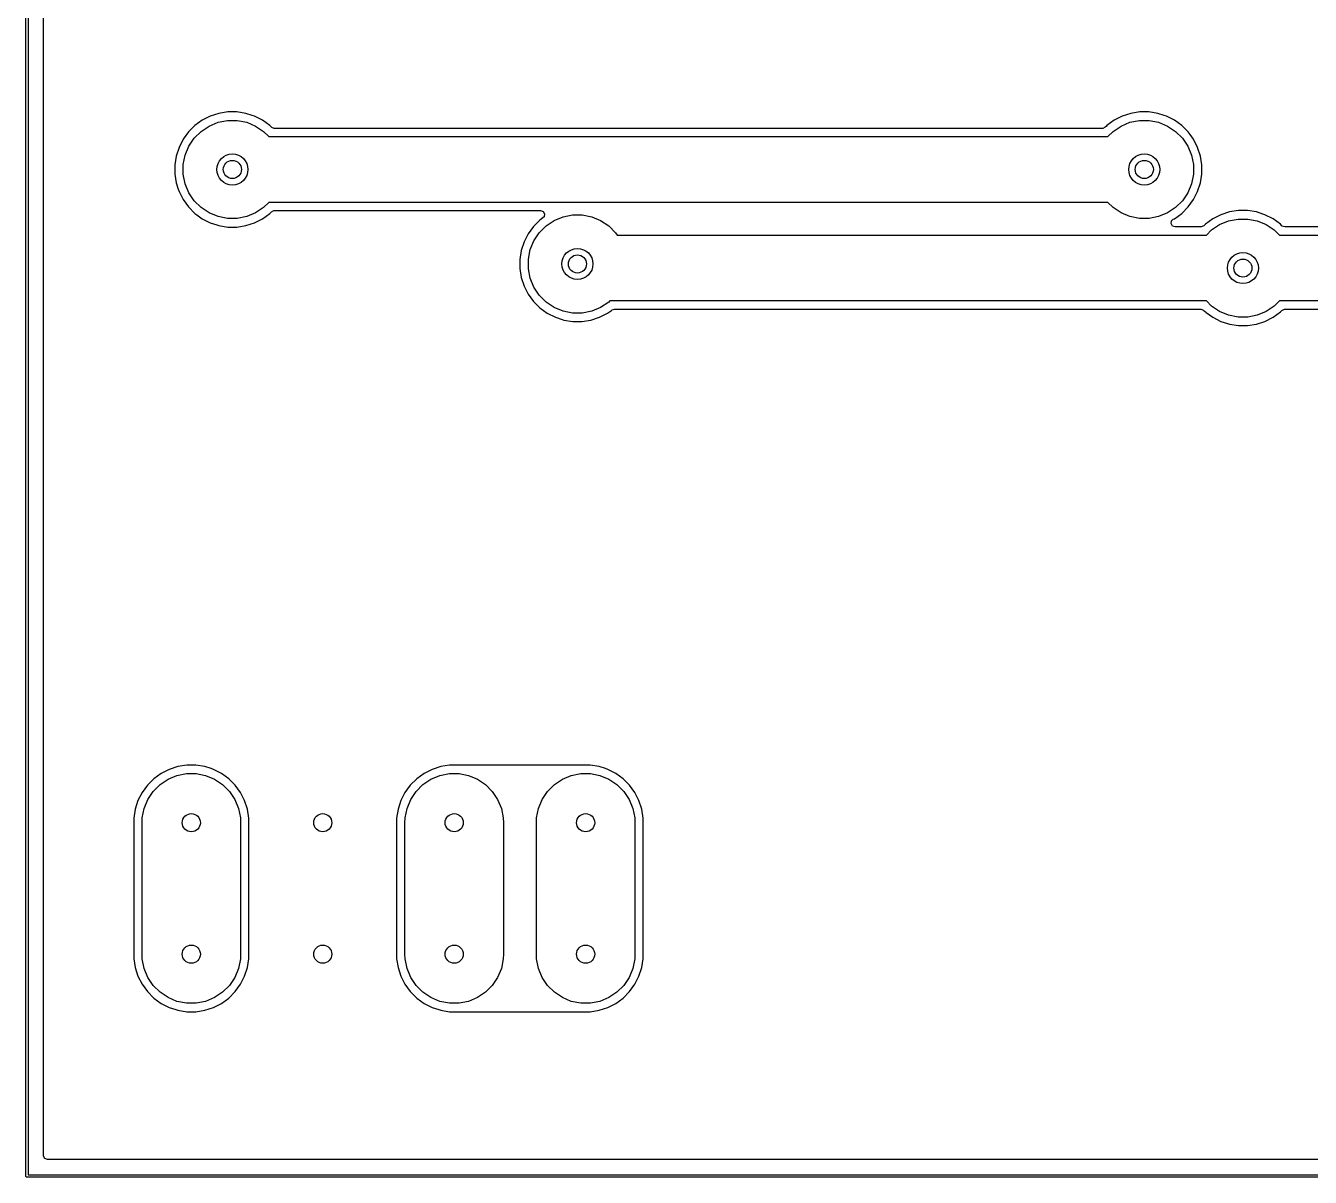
# Model space of a CAD drawing. Header units: millimetres. Extents: x 95.2 to 193.7, y -111.1 to -66.6.
# Drawn here: x 95.22 to 120.05, y -111.15 to -88.9 of the extents above; entities that cross this region are included whole.
import ezdxf

# ---------------------------------------------------------------- set-up
doc = ezdxf.new("R2010")
doc.units = ezdxf.units.MM
doc.layers.add('B.Cu', color=153, linetype='CONTINUOUS', true_color=0x4d7fc4)

msp = doc.modelspace()

# ---------------------------------------------------------------- linework, layer by layer
at = {"layer": 'B.Cu', "linetype": 'CONTINUOUS'}
for p, q in [((95.225, -111.125), (95.225, -66.675)), ((95.275, -66.7), (95.275, -111.1)), ((95.5675, -104.211247), (95.5675, -84.323618)), ((98.958411, -90.59375), (98.791983, -90.647827)), ((99.131247, -90.566375), (98.958411, -90.59375)), ((99.131253, -90.566375), (99.131247, -90.566375)), ((99.306247, -90.566375), (99.131253, -90.566375)), ((99.306252, -90.566375), (99.306247, -90.566375)), ((99.479088, -90.59375), (99.306252, -90.566375)), ((99.60153, -90.633535), (99.479088, -90.59375)), ((116.579661, -90.593749), (116.413233, -90.647826)), ((116.752497, -90.566374), (116.579661, -90.593749)), ((116.752503, -90.566374), (116.752497, -90.566374)), ((116.927497, -90.566374), (116.752503, -90.566374)), ((116.927502, -90.566374), (116.927497, -90.566374)), ((117.100338, -90.593749), (116.927502, -90.566374)), ((117.22278, -90.633534), (117.100338, -90.593749)), ((98.494485, -90.830135), (98.37076, -90.95386)), ((98.494498, -90.830124), (98.494485, -90.830135)), ((98.636059, -90.727275), (98.494498, -90.830124)), ((98.61449, -90.941833), (98.769745, -90.838095)), ((98.636067, -90.72727), (98.636059, -90.727275)), ((98.791983, -90.647827), (98.636067, -90.72727)), ((98.769745, -90.838095), (98.942254, -90.766639)), ((98.942254, -90.766639), (99.125389, -90.730212)), ((99.125389, -90.730212), (99.312111, -90.730212)), ((99.312111, -90.730212), (99.495246, -90.766639)), ((99.495246, -90.766639), (99.667755, -90.838095)), ((99.645514, -90.647826), (99.60153, -90.633535)), ((99.645515, -90.647826), (99.645514, -90.647826)), ((99.645516, -90.647827), (99.645515, -90.647826)), ((99.801432, -90.72727), (99.645516, -90.647827)), ((99.667755, -90.838095), (99.82301, -90.941833)), ((99.80144, -90.727275), (99.801432, -90.72727)), ((99.943001, -90.830124), (99.80144, -90.727275)), ((99.943006, -90.830128), (99.943001, -90.830124)), ((99.943007, -90.830129), (99.943006, -90.830128)), ((99.973807, -90.860929), (99.943007, -90.830129)), ((116.100347, -90.845523), (116.084951, -90.860919)), ((116.115742, -90.830128), (116.100347, -90.845523)), ((116.115748, -90.830123), (116.115742, -90.830128)), ((116.257309, -90.727274), (116.115748, -90.830123)), ((116.23574, -90.941832), (116.390995, -90.838094)), ((116.257317, -90.727269), (116.257309, -90.727274)), ((116.413233, -90.647826), (116.257317, -90.727269)), ((116.390995, -90.838094), (116.563504, -90.766638)), ((116.563504, -90.766638), (116.746639, -90.730211)), ((116.746639, -90.730211), (116.933361, -90.730211)), ((116.933361, -90.730211), (117.116496, -90.766638)), ((117.116496, -90.766638), (117.289005, -90.838094)), ((117.266764, -90.647825), (117.22278, -90.633534)), ((117.266765, -90.647825), (117.266764, -90.647825)), ((117.266766, -90.647826), (117.266765, -90.647825)), ((117.422682, -90.727269), (117.266766, -90.647826)), ((117.289005, -90.838094), (117.44426, -90.941832)), ((117.42269, -90.727274), (117.422682, -90.727269)), ((117.564251, -90.830123), (117.42269, -90.727274)), ((117.564264, -90.830134), (117.564251, -90.830123)), ((117.687989, -90.953859), (117.564264, -90.830134)), ((98.267895, -91.095442), (98.188452, -91.251358)), ((98.2679, -91.095434), (98.267895, -91.095442)), ((98.370749, -90.953873), (98.2679, -91.095434)), ((98.37076, -90.95386), (98.370749, -90.953873)), ((98.37872, -91.22912), (98.482458, -91.073865)), ((98.482458, -91.073865), (98.61449, -90.941833)), ((99.82301, -90.941833), (99.924302, -91.043125)), ((99.924302, -91.043125), (116.134447, -91.043125)), ((99.978838, -90.865539), (99.973807, -90.860929)), ((100.029216, -90.883875), (99.978838, -90.865539)), ((116.029533, -90.883875), (100.029216, -90.883875)), ((116.036365, -90.883577), (116.029533, -90.883875)), ((116.084951, -90.860919), (116.036365, -90.883577)), ((116.134447, -91.043125), (116.23574, -90.941832)), ((117.44426, -90.941832), (117.576292, -91.073864)), ((117.576292, -91.073864), (117.68003, -91.229119)), ((117.688, -90.953872), (117.687989, -90.953859)), ((117.723178, -91.002291), (117.688, -90.953872)), ((117.790854, -91.09544), (117.723178, -91.002291)), ((117.870299, -91.25136), (117.790854, -91.09544)), ((98.188452, -91.251358), (98.134375, -91.417786)), ((98.307264, -91.401629), (98.37872, -91.22912)), ((117.68003, -91.229119), (117.751486, -91.401628)), ((117.924375, -91.417789), (117.870299, -91.25136)), ((98.134375, -91.417786), (98.107, -91.590622)), ((98.107, -91.590622), (98.107, -91.765627)), ((98.270837, -91.584764), (98.307264, -91.401629)), ((98.270837, -91.771486), (98.270837, -91.584764)), ((117.751486, -91.401628), (117.787913, -91.584763)), ((117.787913, -91.584763), (117.787913, -91.771485)), ((117.95175, -91.590627), (117.924375, -91.417789)), ((117.95175, -91.765621), (117.95175, -91.590627)), ((98.107, -91.765627), (98.134375, -91.938463)), ((98.307264, -91.954621), (98.270837, -91.771486)), ((117.787913, -91.771485), (117.751486, -91.95462)), ((117.924375, -91.938459), (117.95175, -91.765621)), ((98.134375, -91.938463), (98.17416, -92.060905)), ((98.17416, -92.060905), (98.188451, -92.104889)), ((98.37872, -92.12713), (98.307264, -91.954621)), ((117.751486, -91.95462), (117.68003, -92.127129)), ((117.870299, -92.104888), (117.924375, -91.938459)), ((98.188451, -92.104889), (98.267895, -92.260808)), ((98.267895, -92.260808), (98.2679, -92.260815)), ((98.2679, -92.260815), (98.370749, -92.402376)), ((98.482458, -92.282385), (98.37872, -92.12713)), ((98.61449, -92.414417), (98.482458, -92.282385)), ((99.924302, -92.313125), (99.82301, -92.414417)), ((116.134449, -92.313125), (99.924302, -92.313125)), ((116.23574, -92.414416), (116.134449, -92.313125)), ((117.576292, -92.282384), (117.44426, -92.414416)), ((117.68003, -92.127129), (117.576292, -92.282384)), ((117.687996, -92.402381), (117.790854, -92.260808)), ((117.790854, -92.260808), (117.870299, -92.104888)), ((98.370749, -92.402376), (98.37076, -92.402389)), ((98.37076, -92.402389), (98.494485, -92.526114)), ((98.494485, -92.526114), (98.494498, -92.526125)), ((98.494498, -92.526125), (98.531346, -92.552896)), ((98.531346, -92.552896), (98.636066, -92.628979)), ((98.769745, -92.518155), (98.61449, -92.414417)), ((98.942254, -92.589611), (98.769745, -92.518155)), ((99.667755, -92.518155), (99.495246, -92.589611)), ((99.82301, -92.414417), (99.667755, -92.518155)), ((99.801434, -92.628979), (99.943007, -92.526121)), ((99.943007, -92.526121), (99.973797, -92.49533)), ((99.973797, -92.49533), (100.022384, -92.472673)), ((100.022384, -92.472673), (100.029216, -92.472375)), ((100.029216, -92.472375), (105.173179, -92.472375)), ((105.173179, -92.472375), (105.223557, -92.490711)), ((105.223557, -92.490711), (105.250363, -92.53714)), ((105.250363, -92.53714), (105.241054, -92.589938)), ((105.609754, -92.592264), (105.792889, -92.555837)), ((105.792889, -92.555837), (105.979611, -92.555837)), ((105.979611, -92.555837), (106.162746, -92.592264)), ((116.390995, -92.518154), (116.23574, -92.414416)), ((116.563504, -92.58961), (116.390995, -92.518154)), ((117.289005, -92.518154), (117.116496, -92.58961)), ((117.44426, -92.414416), (117.289005, -92.518154)), ((117.422684, -92.628978), (117.564257, -92.52612)), ((117.564257, -92.52612), (117.687996, -92.402381)), ((118.318233, -92.552826), (118.162317, -92.632269)), ((118.484661, -92.498749), (118.318233, -92.552826)), ((118.657497, -92.471374), (118.484661, -92.498749)), ((118.657503, -92.471374), (118.657497, -92.471374)), ((118.832497, -92.471374), (118.657503, -92.471374)), ((118.832502, -92.471374), (118.832497, -92.471374)), ((119.005338, -92.498749), (118.832502, -92.471374)), ((119.12778, -92.538534), (119.005338, -92.498749)), ((119.171764, -92.552825), (119.12778, -92.538534)), ((119.171765, -92.552825), (119.171764, -92.552825)), ((119.171766, -92.552826), (119.171765, -92.552825)), ((119.327682, -92.632269), (119.171766, -92.552826)), ((98.636066, -92.628979), (98.791986, -92.708424)), ((98.791986, -92.708424), (98.916805, -92.74898)), ((98.916805, -92.74898), (98.958411, -92.762499)), ((99.125389, -92.626038), (98.942254, -92.589611)), ((98.958411, -92.762499), (98.958412, -92.762499)), ((98.958412, -92.762499), (98.958415, -92.7625)), ((98.958415, -92.7625), (99.131253, -92.789875)), ((99.312111, -92.626038), (99.125389, -92.626038)), ((99.131253, -92.789875), (99.131256, -92.789875)), ((99.131256, -92.789875), (99.306244, -92.789875)), ((99.306244, -92.789875), (99.306247, -92.789875)), ((99.306247, -92.789875), (99.479085, -92.7625)), ((99.495246, -92.589611), (99.312111, -92.626038)), ((99.479085, -92.7625), (99.645514, -92.708424)), ((99.645514, -92.708424), (99.801434, -92.628979)), ((105.038249, -92.779498), (104.9354, -92.921059)), ((105.03826, -92.779485), (105.038249, -92.779498)), ((105.161985, -92.65576), (105.03826, -92.779485)), ((105.149958, -92.89949), (105.28199, -92.767458)), ((105.161998, -92.655749), (105.161985, -92.65576)), ((105.219246, -92.614157), (105.161998, -92.655749)), ((105.241054, -92.589938), (105.219246, -92.614157)), ((105.28199, -92.767458), (105.437245, -92.66372)), ((105.437245, -92.66372), (105.609754, -92.592264)), ((106.162746, -92.592264), (106.335255, -92.66372)), ((106.335255, -92.66372), (106.49051, -92.767458)), ((106.49051, -92.767458), (106.622542, -92.89949)), ((116.746639, -92.626037), (116.563504, -92.58961)), ((116.933361, -92.626037), (116.746639, -92.626037)), ((117.116496, -92.58961), (116.933361, -92.626037)), ((117.35814, -92.72411), (117.367449, -92.671313)), ((117.384946, -92.770539), (117.35814, -92.72411)), ((117.367449, -92.671313), (117.399743, -92.640667)), ((117.435324, -92.788875), (117.384946, -92.770539)), ((117.399743, -92.640667), (117.400033, -92.640518)), ((117.400033, -92.640518), (117.422684, -92.628978)), ((117.934533, -92.788875), (117.435324, -92.788875)), ((117.941365, -92.788577), (117.934533, -92.788875)), ((117.989951, -92.765919), (117.941365, -92.788577)), ((118.011016, -92.744855), (117.989951, -92.765919)), ((118.020742, -92.735128), (118.011016, -92.744855)), ((118.020748, -92.735123), (118.020742, -92.735128)), ((118.162309, -92.632274), (118.020748, -92.735123)), ((118.14074, -92.846832), (118.295995, -92.743094)), ((118.162317, -92.632269), (118.162309, -92.632274)), ((118.295995, -92.743094), (118.468504, -92.671638)), ((118.468504, -92.671638), (118.651639, -92.635211)), ((118.651639, -92.635211), (118.838361, -92.635211)), ((118.838361, -92.635211), (119.021496, -92.671638)), ((119.021496, -92.671638), (119.194005, -92.743094)), ((119.194005, -92.743094), (119.34926, -92.846832)), ((119.32769, -92.632274), (119.327682, -92.632269)), ((119.469251, -92.735123), (119.32769, -92.632274)), ((119.469257, -92.735128), (119.469251, -92.735123)), ((119.500057, -92.765928), (119.469257, -92.735128)), ((119.505088, -92.770538), (119.500057, -92.765928)), ((119.555466, -92.788874), (119.505088, -92.770538)), ((124.777366, -92.788874), (119.555466, -92.788874)), ((104.855952, -93.076983), (104.801875, -93.243411)), ((104.935395, -92.921067), (104.855952, -93.076983)), ((104.9354, -92.921059), (104.935395, -92.921067)), ((104.974764, -93.227254), (105.04622, -93.054745)), ((105.04622, -93.054745), (105.149958, -92.89949)), ((106.622542, -92.89949), (106.655039, -92.948125)), ((106.655039, -92.948125), (118.039447, -92.948125)), ((118.039447, -92.948125), (118.14074, -92.846832)), ((119.34926, -92.846832), (119.450552, -92.948124)), ((119.450552, -92.948124), (131.261349, -92.948124)), ((104.801875, -93.243411), (104.7745, -93.416247)), ((104.938337, -93.410389), (104.974764, -93.227254)), ((104.7745, -93.416247), (104.7745, -93.591252)), ((104.938337, -93.597111), (104.938337, -93.410389)), ((104.7745, -93.591252), (104.801875, -93.764088)), ((104.801875, -93.764088), (104.855952, -93.930516)), ((104.974764, -93.780246), (104.938337, -93.597111)), ((105.04622, -93.952755), (104.974764, -93.780246)), ((104.855952, -93.930516), (104.935395, -94.086432)), ((105.149958, -94.10801), (105.04622, -93.952755)), ((104.935395, -94.086432), (104.9354, -94.08644)), ((104.9354, -94.08644), (105.038249, -94.228001)), ((105.038249, -94.228001), (105.03826, -94.228014)), ((105.03826, -94.228014), (105.161985, -94.351739)), ((105.28199, -94.240042), (105.149958, -94.10801)), ((105.437245, -94.34378), (105.28199, -94.240042)), ((106.49051, -94.240042), (106.335255, -94.34378)), ((106.512427, -94.218125), (106.49051, -94.240042)), ((118.039449, -94.218125), (106.512427, -94.218125)), ((118.14074, -94.319416), (118.039449, -94.218125)), ((118.295995, -94.423154), (118.14074, -94.319416)), ((119.34926, -94.319416), (119.194005, -94.423154)), ((119.450552, -94.218124), (119.34926, -94.319416)), ((131.524375, -94.218124), (119.450552, -94.218124)), ((105.161985, -94.351739), (105.161998, -94.35175)), ((105.161998, -94.35175), (105.228865, -94.400331)), ((105.228865, -94.400331), (105.303566, -94.454604)), ((105.303566, -94.454604), (105.459486, -94.534049)), ((105.609754, -94.415236), (105.437245, -94.34378)), ((105.459486, -94.534049), (105.588267, -94.575892)), ((105.792889, -94.451663), (105.609754, -94.415236)), ((105.979611, -94.451663), (105.792889, -94.451663)), ((106.162746, -94.415236), (105.979611, -94.451663)), ((106.146585, -94.588125), (106.313014, -94.534049)), ((106.335255, -94.34378), (106.162746, -94.415236)), ((106.313014, -94.534049), (106.468934, -94.454604)), ((106.468934, -94.454604), (106.543635, -94.400331)), ((106.543635, -94.400331), (106.55463, -94.392343)), ((106.55463, -94.392343), (106.600697, -94.377375)), ((106.600697, -94.377375), (117.934535, -94.377375)), ((117.934535, -94.377375), (117.984913, -94.395711)), ((117.984913, -94.395711), (117.989943, -94.40032)), ((117.989943, -94.40032), (118.020742, -94.431119)), ((118.020742, -94.431119), (118.020748, -94.431124)), ((118.020748, -94.431124), (118.035909, -94.442139)), ((118.035909, -94.442139), (118.162316, -94.533978)), ((118.162316, -94.533978), (118.318236, -94.613423)), ((118.468504, -94.49461), (118.295995, -94.423154)), ((118.651639, -94.531037), (118.468504, -94.49461)), ((118.838361, -94.531037), (118.651639, -94.531037)), ((119.021496, -94.49461), (118.838361, -94.531037)), ((119.194005, -94.423154), (119.021496, -94.49461)), ((119.171764, -94.613423), (119.327684, -94.533978)), ((119.327684, -94.533978), (119.469257, -94.43112)), ((119.469257, -94.43112), (119.500047, -94.400329)), ((119.500047, -94.400329), (119.548634, -94.377672)), ((119.548634, -94.377672), (119.555466, -94.377374)), ((119.555466, -94.377374), (131.207875, -94.377374)), ((105.588267, -94.575892), (105.625911, -94.588124)), ((105.625911, -94.588124), (105.625912, -94.588124)), ((105.625912, -94.588124), (105.625915, -94.588125)), ((105.625915, -94.588125), (105.798753, -94.6155)), ((105.798753, -94.6155), (105.798756, -94.6155)), ((105.798756, -94.6155), (105.973744, -94.6155)), ((105.973744, -94.6155), (105.973747, -94.6155)), ((105.973747, -94.6155), (106.146585, -94.588125)), ((118.318236, -94.613423), (118.447017, -94.655266)), ((118.447017, -94.655266), (118.484661, -94.667498)), ((118.484661, -94.667498), (118.484662, -94.667498)), ((118.484662, -94.667498), (118.484665, -94.667499)), ((118.484665, -94.667499), (118.657503, -94.694874)), ((118.657503, -94.694874), (118.657506, -94.694874)), ((118.657506, -94.694874), (118.832494, -94.694874)), ((118.832494, -94.694874), (118.832497, -94.694874)), ((118.832497, -94.694874), (119.005335, -94.667499)), ((119.005335, -94.667499), (119.171764, -94.613423)), ((98.164661, -103.214375), (97.998233, -103.268452)), ((98.337497, -103.187), (98.164661, -103.214375)), ((98.337503, -103.187), (98.337497, -103.187)), ((98.512497, -103.187), (98.337503, -103.187)), ((98.512502, -103.187), (98.512497, -103.187)), ((98.685338, -103.214375), (98.512502, -103.187)), ((98.80778, -103.25416), (98.685338, -103.214375)), ((98.851764, -103.268451), (98.80778, -103.25416)), ((103.244661, -103.214375), (103.078233, -103.268452)), ((103.417497, -103.187), (103.244661, -103.214375)), ((103.417503, -103.187), (103.417497, -103.187)), ((103.592497, -103.187), (103.417503, -103.187)), ((103.592499, -103.187), (103.592497, -103.187)), ((103.59557, -103.187242), (103.592499, -103.187)), ((103.595588, -103.187007), (103.59557, -103.187242)), ((103.601823, -103.1875), (103.595588, -103.187007)), ((105.948177, -103.1875), (103.601823, -103.1875)), ((105.954411, -103.187007), (105.948177, -103.1875)), ((105.95443, -103.187242), (105.954411, -103.187007)), ((105.9575, -103.187), (105.95443, -103.187242)), ((105.957503, -103.187), (105.9575, -103.187)), ((106.132497, -103.187), (105.957503, -103.187)), ((106.132502, -103.187), (106.132497, -103.187)), ((106.305338, -103.214375), (106.132502, -103.187)), ((106.42778, -103.25416), (106.305338, -103.214375)), ((106.471764, -103.268451), (106.42778, -103.25416)), ((97.700735, -103.45076), (97.57701, -103.574485)), ((97.700748, -103.450749), (97.700735, -103.45076)), ((97.842309, -103.3479), (97.700748, -103.450749)), ((97.82074, -103.562458), (97.975995, -103.45872)), ((97.842317, -103.347895), (97.842309, -103.3479)), ((97.998233, -103.268452), (97.842317, -103.347895)), ((97.975995, -103.45872), (98.148504, -103.387264)), ((98.148504, -103.387264), (98.331639, -103.350837)), ((98.331639, -103.350837), (98.518361, -103.350837)), ((98.518361, -103.350837), (98.701496, -103.387264)), ((98.701496, -103.387264), (98.874005, -103.45872)), ((98.851765, -103.268451), (98.851764, -103.268451)), ((98.851766, -103.268452), (98.851765, -103.268451)), ((99.007682, -103.347895), (98.851766, -103.268452)), ((98.874005, -103.45872), (99.02926, -103.562458)), ((99.00769, -103.3479), (99.007682, -103.347895)), ((99.149251, -103.450749), (99.00769, -103.3479)), ((99.149264, -103.45076), (99.149251, -103.450749)), ((99.272989, -103.574485), (99.149264, -103.45076)), ((102.780735, -103.45076), (102.65701, -103.574485)), ((102.780748, -103.450749), (102.780735, -103.45076)), ((102.922309, -103.3479), (102.780748, -103.450749)), ((102.90074, -103.562458), (103.055995, -103.45872)), ((102.922317, -103.347895), (102.922309, -103.3479)), ((103.078233, -103.268452), (102.922317, -103.347895)), ((103.055995, -103.45872), (103.228504, -103.387264)), ((103.228504, -103.387264), (103.411639, -103.350837)), ((103.411639, -103.350837), (103.598361, -103.350837)), ((103.598361, -103.350837), (103.781496, -103.387264)), ((103.781496, -103.387264), (103.954005, -103.45872)), ((103.954005, -103.45872), (104.10926, -103.562458)), ((105.44074, -103.562458), (105.595995, -103.45872)), ((105.595995, -103.45872), (105.768504, -103.387264)), ((105.768504, -103.387264), (105.951639, -103.350837)), ((105.951639, -103.350837), (106.138361, -103.350837)), ((106.138361, -103.350837), (106.321496, -103.387264)), ((106.321496, -103.387264), (106.494005, -103.45872)), ((106.471765, -103.268451), (106.471764, -103.268451)), ((106.471766, -103.268452), (106.471765, -103.268451)), ((106.627682, -103.347895), (106.471766, -103.268452)), ((106.494005, -103.45872), (106.64926, -103.562458)), ((106.62769, -103.3479), (106.627682, -103.347895)), ((106.769251, -103.450749), (106.62769, -103.3479)), ((106.769264, -103.45076), (106.769251, -103.450749)), ((106.892989, -103.574485), (106.769264, -103.45076)), ((97.474145, -103.716067), (97.394702, -103.871983)), ((97.47415, -103.716059), (97.474145, -103.716067)), ((97.576999, -103.574498), (97.47415, -103.716059)), ((97.57701, -103.574485), (97.576999, -103.574498)), ((97.58497, -103.849745), (97.688708, -103.69449)), ((97.688708, -103.69449), (97.82074, -103.562458)), ((99.02926, -103.562458), (99.161292, -103.69449)), ((99.161292, -103.69449), (99.26503, -103.849745)), ((99.272994, -103.574491), (99.272989, -103.574485)), ((99.272996, -103.574493), (99.272994, -103.574491)), ((99.375854, -103.716066), (99.272996, -103.574493)), ((99.455299, -103.871986), (99.375854, -103.716066)), ((102.554145, -103.716067), (102.474702, -103.871983)), ((102.55415, -103.716059), (102.554145, -103.716067)), ((102.656999, -103.574498), (102.55415, -103.716059)), ((102.65701, -103.574485), (102.656999, -103.574498)), ((102.66497, -103.849745), (102.768708, -103.69449)), ((102.768708, -103.69449), (102.90074, -103.562458)), ((104.10926, -103.562458), (104.241292, -103.69449)), ((104.241292, -103.69449), (104.34503, -103.849745)), ((105.20497, -103.849745), (105.308708, -103.69449)), ((105.308708, -103.69449), (105.44074, -103.562458)), ((106.64926, -103.562458), (106.781292, -103.69449)), ((106.781292, -103.69449), (106.88503, -103.849745)), ((106.892994, -103.574491), (106.892989, -103.574485)), ((106.892996, -103.574493), (106.892994, -103.574491)), ((106.995854, -103.716066), (106.892996, -103.574493)), ((107.075299, -103.871986), (106.995854, -103.716066)), ((97.394702, -103.871983), (97.340625, -104.038411)), ((97.513514, -104.022254), (97.58497, -103.849745)), ((99.26503, -103.849745), (99.336486, -104.022254)), ((99.509375, -104.038415), (99.455299, -103.871986)), ((102.474702, -103.871983), (102.420625, -104.038411)), ((102.593514, -104.022254), (102.66497, -103.849745)), ((104.34503, -103.849745), (104.416486, -104.022254)), ((105.133514, -104.022254), (105.20497, -103.849745)), ((106.88503, -103.849745), (106.956486, -104.022254)), ((107.129375, -104.038415), (107.075299, -103.871986)), ((95.5675, -110.729125), (95.5675, -104.211247)), ((97.340625, -104.038411), (97.31325, -104.211247)), ((97.31325, -104.211247), (97.31325, -106.926252)), ((97.4725, -104.29875), (97.477087, -104.205389)), ((97.477087, -104.205389), (97.513514, -104.022254)), ((99.336486, -104.022254), (99.372913, -104.205389)), ((99.372913, -104.205389), (99.3775, -104.29875)), ((99.536749, -104.211247), (99.509375, -104.038415)), ((99.53675, -104.211253), (99.536749, -104.211247)), ((99.53675, -106.926247), (99.53675, -104.211253)), ((102.420625, -104.038411), (102.39325, -104.211247)), ((102.39325, -104.211247), (102.39325, -106.926252)), ((102.5525, -104.29875), (102.557087, -104.205389)), ((102.557087, -104.205389), (102.593514, -104.022254)), ((104.416486, -104.022254), (104.452913, -104.205389)), ((104.452913, -104.205389), (104.4575, -104.29875)), ((105.0925, -104.29875), (105.097087, -104.205389)), ((105.097087, -104.205389), (105.133514, -104.022254)), ((106.956486, -104.022254), (106.992913, -104.205389)), ((106.992913, -104.205389), (106.9975, -104.29875)), ((107.15675, -104.211253), (107.129375, -104.038415)), ((107.15675, -106.926247), (107.15675, -104.211253)), ((97.4725, -106.83875), (97.4725, -104.29875)), ((99.3775, -104.29875), (99.3775, -106.83875)), ((102.5525, -106.83875), (102.5525, -104.29875)), ((104.4575, -104.29875), (104.4575, -106.83875)), ((105.0925, -106.83875), (105.0925, -104.29875)), ((106.9975, -104.29875), (106.9975, -106.83875)), ((97.31325, -106.926252), (97.340625, -107.099088)), ((97.477087, -106.932111), (97.4725, -106.83875)), ((97.513514, -107.115246), (97.477087, -106.932111)), ((99.372913, -106.932111), (99.336486, -107.115246)), ((99.3775, -106.83875), (99.372913, -106.932111)), ((99.509375, -107.099085), (99.53675, -106.926247)), ((102.39325, -106.926252), (102.420625, -107.099088)), ((102.557087, -106.932111), (102.5525, -106.83875)), ((102.593514, -107.115246), (102.557087, -106.932111)), ((104.452913, -106.932111), (104.416486, -107.115246)), ((104.4575, -106.83875), (104.452913, -106.932111)), ((105.097087, -106.932111), (105.0925, -106.83875)), ((105.133514, -107.115246), (105.097087, -106.932111)), ((106.992913, -106.932111), (106.956486, -107.115246)), ((106.9975, -106.83875), (106.992913, -106.932111)), ((107.129375, -107.099085), (107.15675, -106.926247)), ((97.340625, -107.099088), (97.394702, -107.265516)), ((97.58497, -107.287755), (97.513514, -107.115246)), ((99.336486, -107.115246), (99.26503, -107.287755)), ((99.455299, -107.265514), (99.509375, -107.099085)), ((102.420625, -107.099088), (102.474702, -107.265516)), ((102.66497, -107.287755), (102.593514, -107.115246)), ((104.416486, -107.115246), (104.34503, -107.287755)), ((105.20497, -107.287755), (105.133514, -107.115246)), ((106.956486, -107.115246), (106.88503, -107.287755)), ((107.075299, -107.265514), (107.129375, -107.099085)), ((97.394702, -107.265516), (97.474145, -107.421432)), ((97.474145, -107.421432), (97.47415, -107.42144)), ((97.47415, -107.42144), (97.576999, -107.563001)), ((97.688708, -107.44301), (97.58497, -107.287755)), ((97.82074, -107.575042), (97.688708, -107.44301)), ((99.161292, -107.44301), (99.02926, -107.575042)), ((99.26503, -107.287755), (99.161292, -107.44301)), ((99.272996, -107.563007), (99.375854, -107.421434)), ((99.375854, -107.421434), (99.455299, -107.265514)), ((102.474702, -107.265516), (102.554145, -107.421432)), ((102.554145, -107.421432), (102.55415, -107.42144)), ((102.55415, -107.42144), (102.656999, -107.563001)), ((102.768708, -107.44301), (102.66497, -107.287755)), ((102.90074, -107.575042), (102.768708, -107.44301)), ((104.241292, -107.44301), (104.10926, -107.575042)), ((104.34503, -107.287755), (104.241292, -107.44301)), ((105.308708, -107.44301), (105.20497, -107.287755)), ((105.44074, -107.575042), (105.308708, -107.44301)), ((106.781292, -107.44301), (106.64926, -107.575042)), ((106.88503, -107.287755), (106.781292, -107.44301)), ((106.892996, -107.563007), (106.995854, -107.421434)), ((106.995854, -107.421434), (107.075299, -107.265514)), ((97.576999, -107.563001), (97.57701, -107.563014)), ((97.57701, -107.563014), (97.700735, -107.686739)), ((97.700735, -107.686739), (97.700748, -107.68675)), ((97.700748, -107.68675), (97.842309, -107.789599)), ((97.975995, -107.67878), (97.82074, -107.575042)), ((98.148504, -107.750236), (97.975995, -107.67878)), ((98.874005, -107.67878), (98.701496, -107.750236)), ((99.02926, -107.575042), (98.874005, -107.67878)), ((99.007684, -107.789604), (99.149257, -107.686746)), ((99.149257, -107.686746), (99.272996, -107.563007)), ((102.656999, -107.563001), (102.65701, -107.563014)), ((102.65701, -107.563014), (102.780735, -107.686739)), ((102.780735, -107.686739), (102.780748, -107.68675)), ((102.780748, -107.68675), (102.922309, -107.789599)), ((103.055995, -107.67878), (102.90074, -107.575042)), ((103.228504, -107.750236), (103.055995, -107.67878)), ((103.954005, -107.67878), (103.781496, -107.750236)), ((104.10926, -107.575042), (103.954005, -107.67878)), ((105.595995, -107.67878), (105.44074, -107.575042)), ((105.768504, -107.750236), (105.595995, -107.67878)), ((106.494005, -107.67878), (106.321496, -107.750236)), ((106.64926, -107.575042), (106.494005, -107.67878)), ((106.627684, -107.789604), (106.769257, -107.686746)), ((106.769257, -107.686746), (106.892996, -107.563007)), ((97.842309, -107.789599), (97.842316, -107.789604)), ((97.842316, -107.789604), (97.998236, -107.869049)), ((97.998236, -107.869049), (98.127017, -107.910892)), ((98.127017, -107.910892), (98.164661, -107.923124)), ((98.331639, -107.786663), (98.148504, -107.750236)), ((98.164661, -107.923124), (98.164662, -107.923124)), ((98.164662, -107.923124), (98.164665, -107.923125)), ((98.164665, -107.923125), (98.337503, -107.9505)), ((98.518361, -107.786663), (98.331639, -107.786663)), ((98.337503, -107.9505), (98.337506, -107.9505)), ((98.337506, -107.9505), (98.512494, -107.9505)), ((98.512494, -107.9505), (98.512497, -107.9505)), ((98.512497, -107.9505), (98.685335, -107.923125)), ((98.701496, -107.750236), (98.518361, -107.786663)), ((98.685335, -107.923125), (98.851764, -107.869049)), ((98.851764, -107.869049), (99.007684, -107.789604)), ((102.922309, -107.789599), (102.922316, -107.789604)), ((102.922316, -107.789604), (103.078236, -107.869049)), ((103.078236, -107.869049), (103.207017, -107.910892)), ((103.207017, -107.910892), (103.244661, -107.923124)), ((103.411639, -107.786663), (103.228504, -107.750236)), ((103.244661, -107.923124), (103.244662, -107.923124)), ((103.244662, -107.923124), (103.244665, -107.923125)), ((103.244665, -107.923125), (103.417503, -107.9505)), ((103.598361, -107.786663), (103.411639, -107.786663)), ((103.417503, -107.9505), (103.417506, -107.9505)), ((103.417506, -107.9505), (103.592494, -107.9505)), ((103.592494, -107.9505), (103.592497, -107.9505)), ((103.592497, -107.9505), (103.592499, -107.950499)), ((103.592499, -107.950499), (103.59557, -107.950258)), ((103.59557, -107.950258), (103.595588, -107.950492)), ((103.595588, -107.950492), (103.601823, -107.95)), ((103.781496, -107.750236), (103.598361, -107.786663)), ((103.601823, -107.95), (105.948177, -107.95)), ((105.951639, -107.786663), (105.768504, -107.750236)), ((105.948177, -107.95), (105.954411, -107.950492)), ((106.138361, -107.786663), (105.951639, -107.786663)), ((105.954411, -107.950492), (105.95443, -107.950258)), ((105.95443, -107.950258), (105.9575, -107.950499)), ((105.9575, -107.950499), (105.957503, -107.9505)), ((105.957503, -107.9505), (105.957506, -107.9505)), ((105.957506, -107.9505), (106.132494, -107.9505)), ((106.132494, -107.9505), (106.132497, -107.9505)), ((106.132497, -107.9505), (106.305335, -107.923125)), ((106.321496, -107.750236), (106.138361, -107.786663)), ((106.305335, -107.923125), (106.471764, -107.869049)), ((106.471764, -107.869049), (106.627684, -107.789604)), ((95.568691, -110.742735), (95.5675, -110.729125)), ((95.595497, -110.789164), (95.568691, -110.742735)), ((95.645875, -110.8075), (95.595497, -110.789164)), ((131.207875, -110.8075), (95.645875, -110.8075)), ((95.226903, -111.134567), (95.225, -111.125)), ((95.240433, -111.148097), (95.226903, -111.134567)), ((95.25, -111.15), (95.240433, -111.148097)), ((193.675, -111.15), (95.25, -111.15)), ((95.275, -111.1), (193.65, -111.1))]:
    msp.add_line(p, q, dxfattribs=at)
at = {"layer": 'B.Cu'}
for centre, radius in [((99.21875, -91.678125), 0.3), ((99.21875, -91.678125), 0.175), ((116.84, -91.678124), 0.3), ((116.84, -91.678124), 0.175), ((105.88625, -93.50375), 0.3), ((105.88625, -93.50375), 0.175), ((118.745, -93.583124), 0.3), ((118.745, -93.583124), 0.175), ((98.425, -104.29875), 0.175), ((98.425, -104.29875), 0.175), ((98.425, -104.29875), 0.175), ((100.965, -104.29875), 0.175), ((100.965, -104.29875), 0.175), ((100.965, -104.29875), 0.175), ((103.505, -104.29875), 0.175), ((103.505, -104.29875), 0.175), ((103.505, -104.29875), 0.175), ((106.045, -104.29875), 0.175), ((106.045, -104.29875), 0.175), ((106.045, -104.29875), 0.175), ((98.425, -106.83875), 0.175), ((98.425, -106.83875), 0.175), ((98.425, -106.83875), 0.175), ((100.965, -106.83875), 0.175), ((100.965, -106.83875), 0.175), ((100.965, -106.83875), 0.175), ((103.505, -106.83875), 0.175), ((103.505, -106.83875), 0.175), ((103.505, -106.83875), 0.175), ((106.045, -106.83875), 0.175), ((106.045, -106.83875), 0.175), ((106.045, -106.83875), 0.175)]:
    msp.add_circle(centre, radius, dxfattribs=at)

doc.saveas('drawing.dxf')
